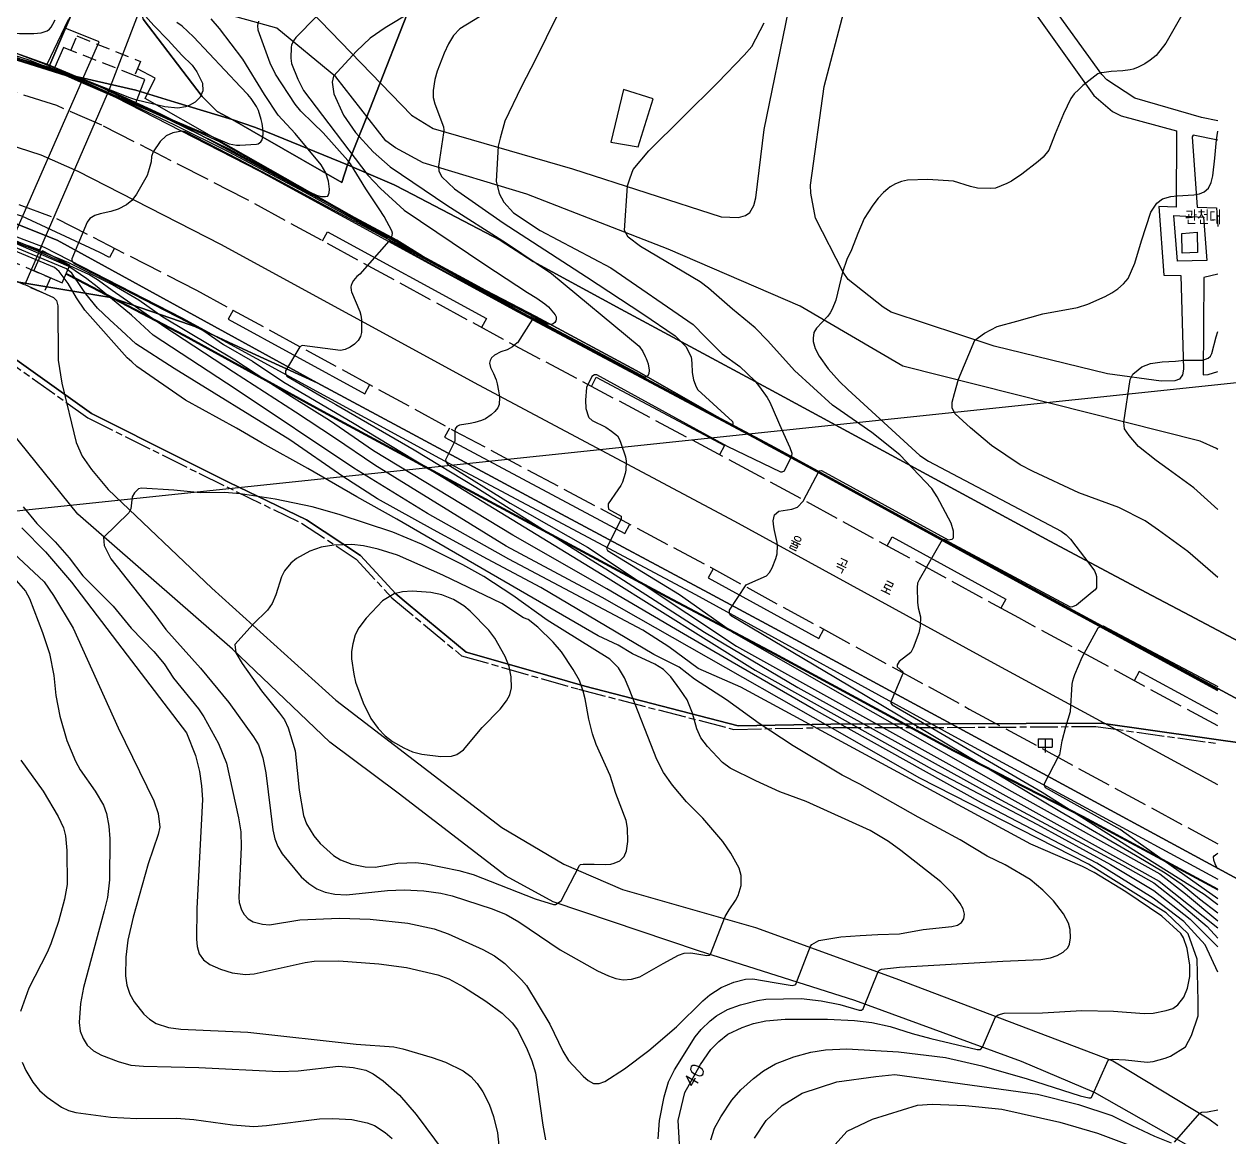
# Model space of a CAD drawing. Header units: feet. Extents: x 197796 to 199821, y 552499 to 555392.
# Drawn here: x 199385.5 to 199559.9, y 552976 to 553137 of the extents above; entities that cross this region are included whole.
import ezdxf
from ezdxf.enums import TextEntityAlignment as Align

# ---------------------------------------------------------------- set-up
doc = ezdxf.new("R2010")
doc.units = ezdxf.units.FT
doc.header["$MEASUREMENT"] = 0
for name, pattern in [('ANYANG2', [6, 5, -1]), ('ANYANG3', [3, 2, -1]), ('JEON', [12, 4, -0.5, 1, -0.5, 4, -0.5, 1, -0.5])]:
    doc.linetypes.add(name, pattern=pattern)
for name, color, linetype in [('AAA004', 7, 'ANYANG3'), ('AAA008', 7, 'CONTINUOUS'), ('AAC001', 7, 'CONTINUOUS'), ('AD002', 7, 'CONTINUOUS'), ('AD0022', 1, 'CONTINUOUS'), ('ADA085', 1, 'CONTINUOUS'), ('AE001', 1, 'ANYANG2'), ('AE110', 7, 'CONTINUOUS'), ('AEC002', 7, 'CONTINUOUS'), ('AZ080', 1, 'CONTINUOUS'), ('AZ0801', 7, 'CONTINUOUS'), ('AZ0803', 7, 'CONTINUOUS'), ('CA0011', 7, 'CONTINUOUS'), ('CAA001', 7, 'CONTINUOUS'), ('CAA002', 30, 'CONTINUOUS'), ('DD001', 3, 'CONTINUOUS'), ('EA0018', 7, 'JEON'), ('wipco_image', 2, 'CONTINUOUS'), ('wipco_지적', 20, 'CONTINUOUS'), ('ZC003', 7, 'CONTINUOUS'), ('ZC005', 7, 'CONTINUOUS')]:
    doc.layers.add(name, color=color, linetype=linetype)
doc.styles.add('NGSW', font='ROMANS.shx', dxfattribs={"bigfont": 'NGSW.shx'})
picture_1 = doc.add_image_def('image1.jpg', size_in_pixel=(8269, 5907))

# ---------------------------------------------------------------- blocks, each defined once
blk = doc.blocks.new('AEC002')
at = {"layer": 'AEC002'}
for points in [[(-1, 2), (1, 2)], [(-1, 2), (-1, 0.8)], [(0, 2), (0, 0)], [(1, 2), (1, 0.8)], [(-1, 0.8), (1, 0.8)]]:
    blk.add_lwpolyline(points, dxfattribs=at)

msp = doc.modelspace()

# ---------------------------------------------------------------- linework, layer by layer
at = {"layer": 'AAA004', "color": 255}
for points in [[(199402.31, 553131.66), (199401.47, 553129.6), (199392.23, 553133.24), (199393.12, 553135.33), (199402.31, 553131.66)], [(199389.27, 553100.32), (199388.29, 553098.1), (199379.26, 553102.04), (199380.22, 553104.24), (199389.27, 553100.32)]]:
    msp.add_lwpolyline(points, dxfattribs=at)
at = {"layer": 'AAA008', "color": 255}
msp.add_lwpolyline([(199476.57, 553126.25), (199472.27, 553127.57), (199470.44, 553119.98), (199474.39, 553119.28), (199476.57, 553126.25)], dxfattribs=at)
at = {"layer": 'AAC001', "color": 255}
for points in [[(199367.14, 553137.32), (199371.62, 553136.31), (199374.31, 553135.65), (199377.51, 553134.79), (199383.02, 553133.32), (199388.82, 553131.26), (199391.88, 553137.71)], [(199558.33, 553040.86), (199531.78, 553055.21), (199494.21, 553075.77), (199457.11, 553095.54), (199413.65, 553120.18), (199402.99, 553126.28), (199404.46, 553129.23), (199401.88, 553130.58)], [(199391.54, 553100.84), (199393.26, 553100.01), (199408.63, 553091.93), (199428.78, 553080.9), (199447.76, 553070.66), (199478.55, 553054.1), (199494.14, 553045.87), (199520.01, 553031.86), (199538.8, 553022.27), (199558.33, 553011.73)]]:
    msp.add_lwpolyline(points, dxfattribs=at)
at = {"layer": 'AD002', "color": 255}
msp.add_lwpolyline([(199558.33, 553026.92), (199525.94, 553044.5), (199488.41, 553065.04), (199451.32, 553084.8), (199413.94, 553105.17), (199393.3, 553115.74), (199387.94, 553118.1), (199381.16, 553120.24), (199370.79, 553123.02), (199362.73, 553124.03), (199356.05, 553124.53), (199350.97, 553124.49), (199336.45, 553123.32), (199282.66, 553116.54)], dxfattribs=at)
at = {"layer": 'AD0022', "color": 255}
for points in [[(199558.33, 553040.57), (199531.68, 553055.04), (199494.11, 553075.6), (199457.01, 553095.36), (199419.55, 553115.78), (199398.77, 553126.42), (199397.52, 553126.96), (199393.75, 553128.59), (199391.55, 553129.54), (199384.52, 553131.76), (199373.1, 553134.82), (199363.92, 553135.97), (199356.45, 553136.53), (199349.95, 553136.48), (199345.37, 553136.74), (199316.54, 553134.48), (199303.55, 553133.21), (199302.41, 553133.68), (199302.31, 553134.43), (199303, 553138.96)], [(199314.7, 553109.49), (199337.99, 553112.43), (199350.63, 553112.49), (199355.65, 553112.53), (199361.54, 553112.09), (199368.48, 553111.22), (199377.8, 553108.72), (199384.02, 553106.4), (199387.98, 553104.93), (199388.37, 553104.78), (199408.33, 553094.56), (199445.63, 553074.24), (199482.71, 553054.48), (199520.2, 553033.96), (199558.33, 553013.27)]]:
    msp.add_lwpolyline(points, dxfattribs=at)
at = {"layer": 'ADA085', "color": 255}
for points in [[(199558.33, 553123.04), (199555.99, 553123.51), (199546.32, 553126.34), (199542.28, 553128.97), (199541.54, 553129.76), (199534.75, 553139.16), (199530.94, 553144.9), (199530.67, 553145.82), (199530.72, 553147.16), (199531.16, 553148.02), (199532.27, 553149.04), (199534.45, 553149.94), (199537.83, 553150.93), (199553.38, 553154.29), (199558.33, 553156.16)], [(199558.33, 553075.47), (199558.16, 553075.61), (199555.77, 553076.68), (199512.71, 553087.55), (199497.86, 553096.23), (199478.74, 553104.47), (199458.29, 553112.44), (199443.26, 553116.98), (199439.25, 553119.14), (199437.83, 553120.16), (199430.63, 553129.43), (199422.06, 553136.48), (199412.87, 553139), (199407.13, 553140.07), (199404.22, 553140.34), (199403.55, 553140.2), (199402.14, 553138.94), (199397.52, 553126.96)], [(199393.75, 553128.59), (199396.33, 553134.47), (199391.4, 553136.47), (199392.46, 553138.88)], [(199426.93, 553138.97), (199441.59, 553123.86), (199444.73, 553121.95), (199464.9, 553116.1), (199486.41, 553109.15), (199488.95, 553109.05), (199489.92, 553109.36), (199490.59, 553109.79), (199491.16, 553110.79), (199491.45, 553111.92), (199492.65, 553121.8), (199496.18, 553138.99)], [(199531.72, 553138.87), (199540.38, 553126.73), (199543.07, 553124.39), (199544.33, 553123.79), (199552.34, 553121.61), (199552.31, 553110.56), (199549.79, 553110.64), (199550.51, 553100.72), (199552.99, 553100.68), (199553.39, 553087.1), (199553.25, 553086.31), (199552.78, 553085.64), (199552.13, 553085.43), (199550.14, 553085.39), (199542.38, 553086.41), (199525.95, 553090.44), (199511.06, 553095.37), (199509.89, 553096.06), (199504.8, 553100.09), (199504.1, 553101.15), (199500.09, 553108.98), (199499.38, 553112.57), (199499.37, 553113.76), (199501.34, 553128.02), (199504.17, 553138.84)], [(199558.33, 553120.23), (199554.77, 553120.97), (199554.62, 553120.74), (199555.34, 553110.55), (199558.16, 553110.45), (199558.33, 553107.77)], [(199387.98, 553104.93), (199385.56, 553099.37), (199389.73, 553097.48), (199390.15, 553097.03), (199390.36, 553096.26), (199390.42, 553088.43), (199390.91, 553085.1), (199393.01, 553076.49), (199393.86, 553074.52), (199395.25, 553072.57), (199397.63, 553069.7), (199412.67, 553055.43), (199430.62, 553039.18), (199454.63, 553020.75), (199463.63, 553015.46), (199472.14, 553011.81), (199491.38, 553006.28), (199511.73, 552998.92), (199543.13, 552986.98), (199557.04, 552978.61), (199558.33, 552977.61)], [(199558.33, 553100.88), (199556.3, 553100.38), (199556.21, 553086.29), (199556.96, 553086.34), (199558.33, 553086.76)], [(199555.86, 552973.7), (199540.48, 552982.39), (199529.9, 552986.88), (199505.78, 552995.74), (199483.12, 553002.91), (199462.09, 553010), (199455.29, 553013.72), (199439.63, 553025.76), (199429.75, 553033.12), (199415.66, 553046.6), (199393.24, 553066.11), (199377.51, 553085.54)]]:
    msp.add_lwpolyline(points, dxfattribs=at)
msp.add_lwpolyline([(199556.26, 553109.11), (199556.77, 553102.83), (199552.52, 553102.76), (199551.96, 553109.35)], close=True, dxfattribs=at)
at = {"layer": 'AE001', "color": 255}
for points in [[(199558.33, 553035.46), (199529.53, 553051.09), (199491.97, 553071.64), (199454.88, 553091.4), (199417.44, 553111.8), (199396.72, 553122.42), (199390.2, 553125.25), (199383.26, 553127.44), (199372.23, 553130.4), (199363.48, 553131.5), (199356.3, 553132.03), (199350.64, 553131.99), (199339.85, 553131.12)], [(199285.82, 553107.31), (199290.32, 553109.94), (199337.22, 553115.86), (199351.3, 553116.99), (199355.8, 553117.03), (199361.98, 553116.56), (199369.35, 553115.64), (199379.06, 553113.04), (199390.14, 553108.93), (199410.44, 553098.54), (199447.76, 553078.2), (199484.85, 553058.44), (199522.35, 553037.91), (199558.33, 553018.39)]]:
    msp.add_lwpolyline(points, dxfattribs=at)
at = {"layer": 'AE110', "color": 255}
msp.add_lwpolyline([(199397.52, 553126.96), (199393.75, 553128.59), (199383.76, 553105.82), (199387.74, 553104.38)], close=True, dxfattribs=at)
at = {"layer": 'AZ080', "color": 255}
msp.add_lwpolyline([(199397.69, 553127.4), (199402.23, 553125.2), (199406.18, 553123.53), (199413.6, 553120.09), (199457.06, 553095.45), (199494.16, 553075.69), (199531.73, 553055.12), (199558.33, 553040.69)], dxfattribs=at)
at = {"layer": 'AZ0801', "color": 255}
for points in [[(199349.43, 553137.74), (199357.86, 553137.7), (199363.42, 553137.58), (199367.14, 553137.32), (199371.62, 553136.31), (199374.31, 553135.61), (199377.51, 553134.79), (199383.02, 553133.32), (199388.82, 553131.26), (199393.54, 553129.29), (199397, 553127.73), (199397.69, 553127.4)], [(199558.33, 553011.84), (199538.85, 553022.36), (199520.06, 553031.95), (199494.19, 553045.96), (199478.6, 553054.19), (199447.81, 553070.75), (199428.83, 553080.99), (199408.68, 553092.02), (199393.31, 553100.1), (199391.58, 553100.93)]]:
    msp.add_lwpolyline(points, dxfattribs=at)
at = {"layer": 'AZ0803', "color": 255}
for points in [[(199398.54, 553104.63), (199397.82, 553103.26), (199396.41, 553104.01), (199385.15, 553109.26), (199379.67, 553110.83), (199380.18, 553112.62)], [(199428.7, 553105.67), (199429.42, 553106.98), (199452.45, 553094.43), (199451.73, 553093.12)], [(199415.75, 553095.64), (199415.04, 553094.32), (199434.81, 553083.55), (199435.53, 553084.87)], [(199467.63, 553084.61), (199468.33, 553085.93), (199486.89, 553076.05), (199486.18, 553074.73)], [(199447.08, 553078.57), (199446.37, 553077.24), (199447.05, 553076.88), (199472.47, 553063.33), (199473.17, 553064.66)], [(199510.46, 553061.52), (199511.18, 553062.84), (199527.64, 553053.83), (199526.92, 553052.51)], [(199485.25, 553058.22), (199484.53, 553056.91), (199500.56, 553048.13), (199501.28, 553049.45)], [(199558.33, 553037.16), (199546.96, 553043.33), (199546.24, 553042.01)]]:
    msp.add_lwpolyline(points, dxfattribs=at)
msp.add_lwpolyline([(199555.34, 553106.92), (199555.4, 553104), (199553.16, 553103.91), (199553.13, 553106.75)], close=True, dxfattribs=at)
at = {"layer": 'CAA001', "color": 255}
for points, elevation in [([(199452.55, 553138.77), (199448.58, 553136.38), (199447.67, 553135.39), (199446.91, 553134.2), (199446.28, 553132.84), (199445.29, 553130.22), (199444.97, 553129.03), (199444.7, 553127.42), (199444.72, 553126.43), (199444.93, 553125.52), (199446.2, 553122.17), (199446.25, 553121.72), (199446.22, 553121.29), (199445.46, 553116.5), (199445.53, 553115.77), (199445.96, 553114.96), (199447.81, 553113.2), (199454.83, 553108.3), (199466.89, 553100.45), (199475.08, 553095.13), (199479.76, 553091.92), (199481.29, 553090.39), (199482.07, 553088.91), (199482.19, 553087.98), (199482.21, 553086.63), (199482.41, 553085.57), (199482.81, 553084.54), (199483.05, 553084.12), (199488.06, 553079.55), (199488.13, 553079.28), (199488.13, 553079.09), (199488.08, 553079.01), (199487.94, 553078.99), (199481.86, 553082.19), (199469.52, 553088.78), (199459.28, 553094.36), (199459.09, 553094.34), (199456.9, 553090.93), (199456.89, 553090.92), (199456.21, 553090.33), (199455.41, 553089.91), (199454.51, 553089.61), (199453.57, 553089.12), (199453.16, 553088.73), (199452.96, 553088.38), (199452.88, 553087.99), (199453.02, 553087.36), (199453.46, 553086.48), (199453.82, 553085.56), (199453.98, 553085), (199454.19, 553083.97), (199454.31, 553083.09), (199454.31, 553082.99), (199454.27, 553081.98), (199454.06, 553081.5), (199453.65, 553080.99), (199453.12, 553080.51), (199452.27, 553079.94), (199451.7, 553079.68), (199450.74, 553079.41), (199450.05, 553079.26), (199448.51, 553079), (199448.13, 553078.79), (199447.91, 553078.48), (199447.86, 553078.11), (199447.84, 553076.68), (199446.51, 553073.97), (199446.57, 553073.61), (199446.81, 553073.29), (199455.87, 553067.73), (199467.05, 553061.36), (199488.62, 553047.02), (199537.21, 553020.04), (199549.87, 553013), (199558.33, 553006.26)], 35), ([(199382.95, 553132.89), (199386.13, 553131.86), (199388.24, 553131.06), (199389.38, 553130.65), (199392.59, 553129.42), (199395.34, 553128.21), (199397.78, 553127.09), (199399.28, 553126.45), (199412.9, 553120.69), (199415.16, 553119.72), (199416.22, 553119.52), (199416.72, 553119.53), (199419.13, 553119.65), (199419.36, 553119.72), (199419.76, 553120.03), (199419.92, 553120.29), (199420.1, 553121.05), (199420.09, 553121.54), (199419.96, 553122.65), (199419.82, 553123.26), (199419.4, 553124.53), (199419.11, 553125.13), (199418.34, 553126.3), (199417.87, 553126.87), (199416.82, 553127.98), (199410, 553135.23), (199408.36, 553136.73), (199407.59, 553137.3)], 40), ([(199480.38, 552974.98), (199480.2, 552978.38), (199481.15, 552982.41), (199483.4, 552986.44), (199484.94, 552988.61), (199486.07, 552989.81), (199487.4, 552990.83), (199489.47, 552991.81), (199491.09, 552992.38), (199492.9, 552992.76), (199495.7, 552993.01), (199501.83, 552993.03), (199505.74, 552992.83), (199508.25, 552992.55), (199510.89, 552991.95), (199514.06, 552990.96), (199516.8, 552990.22), (199523.48, 552988.65), (199523.96, 552988.65), (199524.24, 552988.95), (199526.17, 552993.35), (199526.55, 552993.64), (199527.41, 552993.91), (199532.96, 552993.94), (199538.65, 552994.26), (199543.25, 552994.2), (199547.69, 552993.85), (199549, 552993.89), (199550.86, 552994.26), (199551.81, 552994.58), (199552.56, 552995.08), (199553.41, 552996.19), (199553.93, 552997.52), (199554.28, 552999.18), (199554.29, 553000.82), (199553.91, 553003.26), (199553.37, 553004.82), (199552.97, 553005.44), (199550.22, 553007.93), (199545.02, 553011.47), (199540.45, 553014.27), (199538.76, 553015.14), (199531.27, 553018.37), (199489.26, 553041.07), (199483.07, 553043.77), (199478.85, 553046.9), (199475.08, 553049.32), (199455.68, 553059.6), (199443.87, 553066.21), (199433.21, 553072.77), (199416.17, 553084.18), (199404.15, 553092.03), (199401.01, 553094.93), (199396.04, 553099.04), (199394.56, 553100.2), (199391.94, 553101.95), (199382.5, 553106.06)], 40), ([(199558.33, 553066.79), (199554.89, 553069.95), (199551.16, 553072.63), (199549.4, 553073.9), (199546.86, 553075.9), (199545.52, 553077.5), (199544.85, 553078.47), (199544.73, 553079.44), (199545.63, 553085.59), (199546.02, 553086.37), (199546.8, 553087.01), (199547.33, 553087.42), (199548.6, 553087.92), (199550.3, 553088.15), (199552.2, 553088.28), (199553.47, 553088.42), (199556.15, 553088.42), (199556.93, 553088.69), (199557.27, 553089.01), (199557.46, 553089.38), (199558.11, 553091.8), (199558.33, 553092.55)], 30), ([(199378.73, 553065.31), (199388.38, 553056.31), (199389.72, 553054.37), (199392.55, 553049.64), (199399.11, 553035.19), (199404.25, 553024.64), (199404.88, 553022.78), (199405.1, 553020.82), (199404.88, 553019.73), (199403.43, 553015.52), (199401.27, 553007.78), (199400.5, 553004.45), (199400.22, 553002.01), (199400.13, 552999.31), (199400.33, 552997.93), (199400.79, 552996.65), (199401.42, 552995.54), (199402.8, 552993.74), (199403.61, 552993.02), (199404.6, 552992.42), (199406.38, 552991.83), (199408.14, 552991.6), (199417.87, 552991.14), (199433.54, 552989.39), (199439.02, 552989.02), (199440.31, 552988.74), (199444.58, 552987.49), (199446.47, 552986.79), (199449.06, 552985.55), (199450.17, 552984.73), (199451.09, 552983.73), (199451.9, 552982.52), (199452.82, 552980.71), (199453.43, 552978.95), (199454.01, 552976.56), (199454.36, 552973.34)], 40), ([(199558.33, 553014.78), (199558.27, 553014.9), (199557.97, 553015.5), (199557.77, 553016.06), (199557.73, 553016.51), (199557.81, 553016.68), (199558.21, 553016.97), (199558.33, 553017.04)], 30)]:
    msp.add_lwpolyline(points, dxfattribs=dict(at, elevation=elevation))
at = {"layer": 'CAA001', "color": 255, "elevation": 45}
msp.add_lwpolyline([(199437.37, 553053.57), (199436.65, 553052.81), (199434.99, 553051.06), (199433.96, 553049.68), (199433.43, 553048.64), (199433.05, 553047.35), (199432.88, 553046.24), (199432.89, 553045.18), (199433.2, 553042.97), (199433.48, 553041.78), (199434.58, 553038.82), (199435.68, 553036.52), (199436.72, 553035.09), (199437.74, 553034.04), (199438.82, 553033.21), (199440.45, 553032.29), (199441.73, 553031.72), (199443.06, 553031.38), (199445.83, 553031.02), (199447.38, 553031.09), (199448.12, 553031.33), (199449.11, 553032), (199451.78, 553035.23), (199454.43, 553037.91), (199455.32, 553039.09), (199455.79, 553039.97), (199456.03, 553040.96), (199456.01, 553042.58), (199455.7, 553044.08), (199455.14, 553045.53), (199453.63, 553048.17), (199452.76, 553049.32), (199450.06, 553052.06), (199449.14, 553052.86), (199447.66, 553053.78), (199445.98, 553054.46), (199444.35, 553054.79), (199441.68, 553054.98), (199440.26, 553054.86), (199439.04, 553054.57)], close=True, dxfattribs=at)
at = {"layer": 'CAA002', "color": 255}
for points, elevation in [([(199467.1, 553147.38), (199459.59, 553132), (199457.47, 553127.9), (199455.11, 553123.01), (199454.39, 553120.55), (199454.12, 553119.37), (199453.84, 553114.3), (199454.29, 553112.53), (199454.92, 553111.26), (199456.36, 553109.73), (199460.22, 553107.16), (199470.46, 553101.77), (199482.35, 553093.56), (199484.12, 553091.81), (199486.56, 553089.34), (199489.13, 553087.47), (199491.28, 553085.42), (199491.97, 553084.55), (199493.09, 553083.01), (199493.46, 553082.31), (199495.22, 553078.32), (199496.36, 553075.79), (199496.64, 553074.93), (199496.59, 553074.49), (199495.55, 553072.35), (199495.22, 553072.19), (199495.06, 553072.21), (199487.31, 553075.91), (199468.4, 553086.28), (199468.08, 553086.28), (199467.71, 553086.03), (199466.89, 553084.44), (199466.79, 553082.64), (199466.84, 553081.39), (199467.22, 553080.19), (199467.25, 553080.09), (199467.72, 553079.7), (199469.71, 553078.69), (199470.52, 553078.14), (199471.38, 553077.45), (199471.71, 553076.91), (199471.91, 553076.39), (199472.14, 553075.69), (199472.33, 553075.14), (199472.55, 553074.4), (199472.66, 553073.8), (199472.63, 553072.49), (199472.53, 553072.02), (199472.13, 553070.75), (199471.9, 553070.29), (199471.43, 553069.64), (199470.07, 553067.61), (199470.07, 553067.27), (199470.12, 553066.83), (199471.92, 553065.81), (199471.92, 553065.42), (199469.83, 553061.15), (199469.97, 553060.85), (199480.36, 553054.48), (199488.25, 553048.95), (199528.51, 553025.99), (199549.96, 553014.04), (199553.66, 553011.16), (199558.33, 553007.28)], 34), ([(199402.6, 553138.7), (199404.23, 553136.86), (199406.35, 553134.71), (199408.3, 553132.56), (199409.79, 553131.11), (199410.49, 553130.13), (199411.3, 553128.49), (199411.36, 553127.41), (199410.97, 553126.46), (199410.26, 553125.75), (199409.35, 553125.27), (199408.85, 553125.08), (199407.73, 553124.89), (199405.86, 553125.09), (199401.79, 553126.04), (199400.8, 553126.39), (199389.74, 553130.79), (199383.05, 553133.27), (199373.41, 553135.65), (199367.29, 553136.77), (199361.01, 553137.2)], 41), ([(199374.31, 553137.17), (199381.78, 553135.9), (199384.82, 553135.68), (199386.86, 553135.68), (199387.95, 553135.77), (199388.39, 553135.91), (199388.79, 553136.1), (199389.13, 553136.31), (199389.38, 553136.61), (199389.63, 553137.02), (199389.95, 553137.67)], 42), ([(199381.79, 553133.1), (199387.86, 553131), (199388.49, 553130.88), (199393.5, 553128.92), (199397.29, 553127.27), (199400.65, 553125.76), (199403.52, 553124.56), (199406.62, 553123.14), (199415.21, 553118.93), (199424.16, 553114.01), (199427.8, 553112.3), (199428.48, 553112.09), (199429.13, 553112.09), (199429.46, 553112.17), (199429.65, 553112.65), (199429.68, 553113.17), (199429.53, 553114.32), (199429.16, 553115.54), (199428.48, 553116.68), (199424.7, 553121.21), (199422.26, 553123.86), (199420.28, 553126.87), (199417.15, 553131.98), (199413.75, 553136.41), (199412.55, 553137.79)], 38), ([(199382.22, 553132.59), (199387.41, 553131.04), (199391.64, 553129.6), (199397.7, 553127.02), (199407.16, 553122.54), (199415, 553118.63), (199426.01, 553112.76), (199437.92, 553106.22), (199438.35, 553106.11), (199438.65, 553106.28), (199438.79, 553106.44), (199438.82, 553106.79), (199438.71, 553107.14), (199437.61, 553109.22), (199436.89, 553110.31), (199434.98, 553113.21), (199432.75, 553116.81), (199432.35, 553117.31), (199428.79, 553121.32), (199427.34, 553122.71), (199425.55, 553124.46), (199424.73, 553125.48), (199421.86, 553129.79), (199421.1, 553131.39), (199419.37, 553136.17), (199419.32, 553136.85), (199419.45, 553137.48)], 38), ([(199427.81, 553138.17), (199424.84, 553135.13), (199424.5, 553134.62), (199424.19, 553134.01), (199424.12, 553133.71), (199424.1, 553132.11), (199424.19, 553131.37), (199425.11, 553129.08), (199425.62, 553128), (199425.94, 553127.45), (199435.27, 553115.2), (199437.06, 553113.24), (199440.5, 553110.14), (199452.21, 553102.27), (199458.36, 553098.22), (199459.74, 553097.4), (199460.9, 553096.55), (199461.39, 553096.14), (199462.39, 553094.98), (199462.5, 553094.7), (199462.5, 553094.33), (199462.46, 553094.11), (199462.32, 553093.85), (199462.11, 553093.67), (199461.79, 553093.58), (199461.6, 553093.56), (199461.28, 553093.6), (199449.99, 553099.54), (199440.94, 553104.41), (199429.85, 553110.35), (199422.39, 553114.35), (199416.49, 553117.52), (199408.78, 553121.48), (199408.3, 553121.55), (199407.02, 553121.32), (199406.05, 553120.89), (199405.16, 553120.08), (199404.17, 553118.55), (199403.94, 553117.87), (199403.85, 553117.13), (199403.6, 553116.12), (199403.27, 553115.16), (199402.31, 553113.47), (199401.72, 553112.42), (199401.05, 553111.5), (199400.31, 553110.88), (199399.07, 553110.25), (199398.03, 553109.95), (199396.48, 553109.61), (199395.71, 553109.36), (199394.97, 553108.9), (199394.6, 553108.4), (199392.38, 553103.07), (199392.38, 553102.8), (199392.5, 553102.57), (199392.74, 553102.39), (199404.32, 553096.4), (199410.86, 553093.02), (199411.5, 553092.65), (199414.36, 553090.7), (199418.53, 553088.26), (199423.07, 553085.24), (199433.03, 553079.37), (199447.47, 553070.66), (199470.03, 553056.85), (199491.33, 553043.54), (199516.97, 553029.19), (199532.21, 553021.18), (199542.79, 553015.42), (199549.08, 553011.66), (199554.36, 553007.49), (199558.22, 553003.66), (199558.33, 553003.48)], 37), ([(199441.52, 553138.76), (199437.75, 553136.53), (199435.59, 553135.01), (199433.61, 553133.15), (199430.26, 553129.51), (199430.08, 553128.66), (199430.31, 553126.95), (199431.71, 553123.85), (199433.48, 553121.35), (199436.03, 553118.58), (199438.46, 553116.39), (199446.7, 553110.85), (199455.33, 553105.32), (199461.84, 553100.94), (199474.55, 553090.43), (199475.07, 553089.68), (199475.42, 553088.94), (199475.55, 553088.63), (199475.85, 553087.86), (199475.98, 553086.98), (199475.92, 553086.45), (199475.73, 553086.08), (199475.52, 553085.97), (199475.33, 553085.97), (199470.2, 553088.68), (199459.73, 553094.23), (199456.58, 553095.71), (199443.53, 553102.79), (199438.44, 553105.62), (199438.29, 553105.62), (199434.11, 553100.86), (199433.67, 553100.53), (199433.16, 553099.96), (199432.96, 553099.58), (199432.82, 553099.21), (199432.78, 553099.03), (199432.81, 553098.5), (199432.86, 553098.28), (199434.09, 553095.47), (199434.24, 553094.94), (199434.34, 553094.26), (199434.32, 553092.39), (199434.17, 553091.82), (199433.84, 553091.25), (199433.31, 553090.71), (199432.67, 553090.27), (199431.98, 553089.93), (199431.29, 553089.8), (199425.74, 553090.51), (199425.41, 553090.33), (199423.33, 553086.86), (199423.33, 553086.53), (199423.51, 553086.09), (199429.07, 553082.88), (199430.6, 553081.97), (199441.94, 553075.41), (199450.87, 553070.04), (199467.58, 553059.53), (199469.7, 553058.19), (199483.99, 553049.06), (199497.52, 553041.04), (199526.93, 553024.79), (199544.56, 553015.31), (199549.1, 553012.74), (199552.49, 553010.06), (199556.82, 553006.43), (199558.33, 553004.77)], 36), ([(199553.31, 553138.67), (199550.82, 553134.31), (199549.42, 553132.51), (199548.53, 553131.82), (199547.77, 553131.29), (199546.72, 553130.75), (199546.09, 553130.53), (199545.65, 553130.43), (199544.6, 553130.29), (199542.88, 553130.19), (199541.86, 553130.06), (199541.33, 553129.99), (199540.95, 553129.84), (199538.79, 553128.16), (199538.23, 553127.59), (199537.56, 553126.94), (199537.07, 553126.29), (199536, 553124.06), (199534.8, 553121.18), (199533.85, 553118.82), (199533.03, 553117.78), (199532.33, 553117.15), (199529.97, 553115.31), (199528.47, 553114.31), (199527.8, 553113.96), (199526.14, 553113.32), (199525.37, 553113.25), (199523.54, 553113.32), (199522.53, 553113.56), (199520.08, 553114.3), (199516.37, 553114.55), (199513.42, 553114.46), (199512.53, 553114.25), (199511.67, 553113.93), (199510.89, 553113.48), (199510.55, 553113.22), (199509.95, 553112.69), (199509.16, 553111.87), (199508.39, 553110.86), (199507.14, 553108.9), (199506.2, 553106.72), (199505.3, 553104.38), (199504.63, 553102.96), (199503.99, 553101.15), (199503, 553097.09), (199502.5, 553095.78), (199502.2, 553095.24), (199501.87, 553094.78), (199500.2, 553093.03), (199499.86, 553092.39), (199499.73, 553091.58), (199499.75, 553091.12), (199500.02, 553090.11), (199500.59, 553088.99), (199501.9, 553087.15), (199503.53, 553085.31), (199504.76, 553084.18), (199515.19, 553074.63), (199516.42, 553073.81), (199535.65, 553063.65), (199536.38, 553063.13), (199536.99, 553062.52), (199537.77, 553061.48), (199539.66, 553059.04), (199540.46, 553057.9), (199540.69, 553057.45), (199540.79, 553057.08), (199540.79, 553055.76), (199540.76, 553055.48), (199540.56, 553055.16), (199540.15, 553054.83), (199537.86, 553052.97), (199537.32, 553052.7), (199537.01, 553052.67), (199518.79, 553062.42), (199518.56, 553062.42), (199518.41, 553062.38), (199515.09, 553056.59), (199514.86, 553056.11), (199514.81, 553055.5), (199514.86, 553053.36), (199514.96, 553052.57), (199515.28, 553051.25), (199515.26, 553049.93), (199515.03, 553048.95), (199514.24, 553046.76), (199513.9, 553046.12), (199512.21, 553044.8), (199511.89, 553044.32), (199511.89, 553044), (199512.74, 553043.3), (199512.74, 553043.08), (199511, 553038.95), (199511, 553038.74), (199511.16, 553038.53), (199532.89, 553025.9), (199549.23, 553015.62), (199556.37, 553011.1), (199558.33, 553009.63)], 32), ([(199558.33, 553008.38), (199555.67, 553010.4), (199553.16, 553012.48), (199550.7, 553014.15), (199546.43, 553016.73), (199535.45, 553023.06), (199502.96, 553042.45), (199487.75, 553051.47), (199487.61, 553051.76), (199487.61, 553052.2), (199490.04, 553055.9), (199490.57, 553056.14), (199493, 553057.19), (199493.44, 553057.69), (199493.79, 553058.33), (199494.34, 553059.72), (199494.51, 553060.36), (199494.56, 553061.57), (199494.54, 553062.02), (199494.15, 553063.74), (199494.02, 553064.29), (199493.94, 553065.16), (199494.15, 553066.02), (199494.75, 553066.57), (199496.64, 553066.82), (199497.47, 553067.13), (199498.31, 553068.02), (199500.61, 553072.37), (199500.96, 553072.45), (199519.29, 553062.42), (199519.87, 553062.5), (199520.06, 553062.69), (199520.06, 553063.04), (199520.06, 553063.65), (199519.71, 553064.81), (199517.69, 553068.62), (199516.93, 553069.83), (199512.27, 553074.69), (199508.23, 553077.96), (199502.56, 553081.89), (199497.05, 553086.89), (199493.19, 553091.23), (199491.35, 553093.11), (199488.08, 553095.79), (199485.75, 553097.81), (199484.59, 553098.83), (199483.38, 553099.77), (199474.73, 553104.84), (199472.93, 553106.19), (199472.4, 553107.2), (199472.85, 553113.63), (199473.22, 553114.81), (199473.67, 553115.99), (199475.92, 553118.69), (199480.88, 553123.6), (199485.94, 553128.58), (199489.77, 553132.56), (199490.84, 553133.81), (199492.62, 553137.24)], 33), ([(199558.33, 553056.95), (199553.99, 553060.73), (199549.73, 553063.82), (199547.8, 553065.13), (199544, 553067.07), (199538.21, 553069.2), (199531.59, 553072.28), (199529.72, 553073.25), (199525.57, 553076.05), (199522.51, 553078.62), (199520.29, 553080.62), (199519.88, 553081.48), (199519.88, 553082.34), (199520.19, 553083.58), (199520.8, 553085.68), (199523.14, 553091.29), (199524.57, 553092.34), (199526.4, 553093.29), (199529.25, 553094.05), (199533.01, 553095.1), (199538.01, 553096.04), (199539.5, 553096.52), (199542.04, 553097.64), (199542.99, 553098.15), (199543.88, 553098.75), (199544.7, 553099.45), (199545.37, 553100.25), (199546.33, 553102.44), (199547.3, 553105.67), (199548.62, 553109.82), (199549.49, 553111.15), (199550.32, 553111.74), (199551.54, 553112.11), (199552.47, 553112.2), (199554.85, 553112.33), (199555.68, 553112.47), (199556.36, 553112.75), (199557, 553113.29), (199557.4, 553114.12), (199557.64, 553115.07), (199557.93, 553117.63), (199558.17, 553120.28), (199558.33, 553121.57)], 31), ([(199558.33, 552999.85), (199556.51, 553003.78), (199553.42, 553007.17), (199548.99, 553010.56), (199540.84, 553015.61), (199524.11, 553024.34), (199499.78, 553037.89), (199488.03, 553044.69), (199479.78, 553049.46), (199469.84, 553055.32), (199456.25, 553063.1), (199436.07, 553075.3), (199429.69, 553079.66), (199424.21, 553083.08), (199420.6, 553085.37), (199415.99, 553088.39), (199405.55, 553094.65), (199402.07, 553097.09), (199398.26, 553099.31), (199391.95, 553102.48), (199383.3, 553106.07), (199375.34, 553108.95)], 38), ([(199484.93, 552975.57), (199485.47, 552977.23), (199486.37, 552978.9), (199487.97, 552981.31), (199489.28, 552982.82), (199491.08, 552984.43), (199492.57, 552985.54), (199494.28, 552986.58), (199496.94, 552987.58), (199499.42, 552988.27), (199501.54, 552988.58), (199504.6, 552988.72), (199512.12, 552988.3), (199518.92, 552987.46), (199524.16, 552986.26), (199530.71, 552984.39), (199538.41, 552981.95), (199539.67, 552981.62), (199539.96, 552981.62), (199540.07, 552981.7), (199542.48, 552987.09), (199542.61, 552987.19), (199543.1, 552987.23), (199544.96, 552987.15), (199548.09, 552986.82), (199549, 552986.9), (199550.72, 552987.4), (199551.47, 552987.67), (199553.67, 552989.03), (199554.54, 552990.65), (199555.5, 552993.53), (199555.5, 552995.61), (199555.34, 553001.69), (199554.05, 553005.36), (199550.84, 553008.4), (199539.63, 553015.45), (199515.21, 553027.91), (199469.16, 553054.08), (199455.28, 553061.51), (199436.24, 553073.2), (199430.42, 553077.17), (199424.79, 553080.9), (199415.78, 553086.69), (199405.87, 553093.2), (199398.24, 553098.49), (199396.26, 553099.93), (199394.82, 553100.8), (199387.21, 553104.29), (199379.04, 553107.45)], 39), ([(199385.34, 553067.2), (199387.33, 553064.77), (199389.97, 553062.1), (199392.01, 553059.8), (199393.97, 553057.18), (199398.35, 553052.82), (199400.97, 553049.61), (199404.27, 553046.26), (199405.76, 553044.46), (199407.12, 553042.37), (199410.73, 553037.96), (199411.5, 553036.79), (199413.61, 553032.94), (199414.76, 553030.07), (199416.53, 553022.17), (199416.83, 553020.14), (199416.92, 553017.9), (199416.55, 553010.7), (199416.6, 553009.93), (199416.94, 553008.84), (199417.32, 553008.15), (199417.91, 553007.56), (199418.65, 553007.12), (199419.98, 553006.76), (199421.02, 553006.7), (199425.42, 553007.42), (199431.15, 553007.64), (199435.6, 553007.5), (199441.06, 553006.94), (199444.83, 553006.1), (199446.89, 553005.38), (199451.91, 553003.11), (199453.61, 553002.19), (199455.09, 553001.09), (199457.49, 552998.7), (199458.22, 552997.89), (199461.61, 552992.31), (199463.48, 552988.39), (199464.33, 552987.04), (199466.45, 552984.78), (199467.17, 552984.14), (199467.92, 552983.72), (199468.73, 552983.71), (199469.59, 552984.02), (199472.41, 552985.83), (199475.92, 552988.47), (199479.93, 552991.93), (199483.74, 552995.7), (199484.77, 552996.55), (199486.44, 552997.6), (199488.27, 552998.39), (199489.93, 552998.82), (199490.98, 552998.88), (199494.08, 552998.33), (199496.72, 552997.89), (199497.07, 552997.98), (199497.25, 552998.11), (199499.35, 553003.57), (199499.57, 553003.83), (199500.58, 553004.42), (199503.75, 553004.94), (199506.57, 553005.15), (199509.12, 553005.29), (199512.22, 553005.37), (199515.66, 553005.99), (199519.83, 553006.43), (199520.64, 553006.64), (199521.21, 553007.02), (199521.57, 553007.55), (199521.64, 553008.21), (199521.46, 553008.98), (199521.05, 553009.77), (199520.05, 553011.06), (199518.24, 553012.91), (199512.46, 553017.46), (199510.63, 553018.72), (199508, 553020.34), (199498.73, 553024.52), (199494.91, 553025.92), (199491.43, 553027.5), (199487.71, 553029.37), (199486.62, 553030.18), (199484.45, 553032.47), (199483.48, 553033.76), (199482.89, 553035.04), (199482.26, 553037.31), (199481.47, 553039.24), (199480.44, 553040.81), (199479.12, 553042.58), (199478.07, 553043.65), (199476.81, 553044.41), (199473.58, 553045.91), (199471.5, 553047.14), (199468.62, 553048.49), (199439.45, 553065.4), (199433.67, 553068.64), (199426.58, 553072.75), (199419.94, 553076.41), (199416.23, 553078.55), (199408.84, 553082.63), (199401.77, 553087.5), (199401.06, 553088.18), (199400.38, 553088.77), (199394.27, 553095.64), (199393.06, 553097.42), (199391.85, 553099.49), (199390.54, 553101.26), (199389.85, 553101.8), (199379.77, 553106)], 42), ([(199477.27, 552975.72), (199477.51, 552978.37), (199478.15, 552981.77), (199478.8, 552983.95), (199479.66, 552985.69), (199482.66, 552990.48), (199483.51, 552991.51), (199484.82, 552992.8), (199485.74, 552993.53), (199487.34, 552994.43), (199489.23, 552995.08), (199491.69, 552995.72), (199492.9, 552995.93), (199498, 552996), (199500.9, 552995.69), (199503.59, 552995.17), (199506.4, 552994.33), (199506.76, 552994.33), (199506.98, 552994.51), (199509.18, 553000.01), (199509.35, 553000.14), (199509.62, 553000.27), (199512.26, 553000.53), (199527.22, 553001.41), (199532.7, 553001.67), (199534.12, 553001.9), (199535.1, 553002.23), (199535.94, 553002.72), (199536.6, 553003.35), (199536.86, 553003.88), (199537.02, 553004.78), (199536.98, 553006), (199536.72, 553006.93), (199536, 553008.28), (199534.57, 553010.13), (199533, 553011.7), (199531.15, 553013.23), (199527.56, 553015.34), (199524.92, 553016.64), (199521.05, 553018.97), (199514.93, 553022.26), (199506.52, 553027.04), (199503.92, 553028.34), (199496.82, 553032.57), (199491.92, 553035.82), (199487.17, 553039.23), (199482.54, 553042.24), (199480.32, 553043.97), (199476.65, 553045.82), (199460.28, 553055.5), (199452.56, 553059.59), (199444.74, 553063.83), (199436.64, 553068.33), (199431.61, 553071.56), (199423.94, 553076.87), (199407.18, 553087.18), (199401.67, 553090.76), (199399.56, 553092.72), (199397.88, 553094.25), (199396.09, 553095.94), (199394.39, 553098), (199393.86, 553098.79), (199392.39, 553101.02), (199391.61, 553101.62), (199380.1, 553106.39)], 41), ([(199397.06, 553061.59), (199398.02, 553059.67), (199404.38, 553051.58), (199405.99, 553049.41), (199411.03, 553043.82), (199415.12, 553038.88), (199418.69, 553033.88), (199419.39, 553032.73), (199420.03, 553030.83), (199420.48, 553028.66), (199421.48, 553020.42), (199421.76, 553019.14), (199422.22, 553018.02), (199422.86, 553016.94), (199425.59, 553013.62), (199426.69, 553012.64), (199427.88, 553011.9), (199429.07, 553011.41), (199430.48, 553011.11), (199432.14, 553011.04), (199438.08, 553011.66), (199440.5, 553011.76), (199443.38, 553011.6), (199445.81, 553011.28), (199447.44, 553010.89), (199453.23, 553009.01), (199455.3, 553008.15), (199457.13, 553007.12), (199463.12, 553003.06), (199468.52, 553000.04), (199470.1, 552999.28), (199471.14, 552998.89), (199472.24, 552998.73), (199473.43, 552998.82), (199474.62, 552999.15), (199478.04, 553001.09), (199480.24, 553002.31), (199481.05, 553002.56), (199482.04, 553002.61), (199484.35, 553002.23), (199484.69, 553002.3), (199484.85, 553002.43), (199486.98, 553007.88), (199487.59, 553008.84), (199488.49, 553010.18), (199488.87, 553010.94), (199489.29, 553012.36), (199489.32, 553013.83), (199489.04, 553014.89), (199487.84, 553017.03), (199486.64, 553018.73), (199483.74, 553022.12), (199481.38, 553024.49), (199479.35, 553026.91), (199478.06, 553028.74), (199477.08, 553030.61), (199473.1, 553040.84), (199472.41, 553042.45), (199471.53, 553043.9), (199470.3, 553045.13), (199461.23, 553050.8), (199456.24, 553054.34), (199452.05, 553057.1), (199449.01, 553058.8), (199443, 553061.76), (199438.86, 553063.53), (199431.11, 553066.08), (199427.18, 553067.19), (199421.81, 553068.27), (199416.8, 553069.07), (199414.47, 553069.24), (199411.03, 553069.21), (199407.14, 553069.61), (199402.46, 553069.86), (199402.02, 553069.77), (199401.46, 553069.23), (199401.14, 553068.63), (199400.93, 553066.89), (199400.63, 553066.32), (199396.98, 553062.72), (199397.06, 553061.59)], 43), ([(199385.14, 553064.13), (199388.57, 553060.67), (199392.32, 553056.26), (199400.39, 553045.71), (199409, 553034.46), (199410.27, 553031.18), (199410.88, 553028.89), (199411.18, 553026.81), (199411.29, 553024.82), (199410.5, 553009.02), (199410.41, 553004.59), (199410.52, 553003.52), (199410.83, 553002.5), (199411.46, 553001.62), (199412.35, 553000.95), (199413.91, 553000.26), (199415.6, 552999.73), (199417.51, 552999.51), (199418.8, 552999.57), (199426.18, 553001.24), (199427.49, 553001.41), (199431.07, 553001.49), (199436.85, 553001.01), (199440.86, 553000.51), (199445.38, 552999.42), (199446.98, 552998.85), (199449.09, 552997.69), (199452.33, 552995.65), (199454.68, 552993.89), (199456.14, 552992.49), (199456.9, 552991.48), (199458.34, 552988.64), (199459.01, 552986.98), (199459.52, 552985.24), (199460.61, 552977.66), (199461, 552975.55)], 41), ([(199418.66, 553050.18), (199416, 553047.25), (199416.14, 553046.05), (199417.07, 553044.52), (199419.85, 553040.55), (199422.47, 553037.33), (199423.16, 553036.33), (199423.7, 553035.21), (199424.7, 553031.84), (199425.32, 553026.17), (199425.94, 553022.48), (199426.36, 553021.32), (199427.43, 553019.55), (199428.34, 553018.44), (199430.25, 553016.71), (199431.29, 553016.09), (199432.91, 553015.48), (199434.84, 553015.06), (199436.32, 553015.01), (199439.57, 553015.59), (199442.2, 553015.68), (199443.71, 553015.53), (199448.41, 553014.52), (199450.51, 553013.97), (199459.47, 553010.44), (199462.15, 553009.63), (199462.43, 553009.61), (199463.24, 553010.14), (199465.89, 553015.29), (199466.04, 553015.39), (199466.44, 553015.48), (199468.01, 553015.46), (199469.67, 553015.42), (199470.46, 553015.46), (199470.93, 553015.6), (199471.76, 553015.96), (199472.38, 553016.56), (199472.72, 553017.38), (199472.88, 553018.76), (199472.84, 553020.66), (199472.67, 553021.76), (199471.16, 553025.69), (199470.35, 553028.27), (199468.33, 553032.78), (199467.76, 553034.32), (199467.23, 553036.45), (199466.7, 553039.4), (199466.44, 553040.51), (199465.89, 553042.02), (199464.99, 553043.63), (199463.28, 553046.17), (199462.09, 553047.59), (199459.86, 553049.75), (199458.49, 553050.89), (199457.78, 553051.11), (199454.63, 553053.18), (199446.12, 553057.3), (199439.52, 553060.18), (199436.72, 553061.07), (199434.64, 553061.55), (199432.94, 553061.74), (199430.32, 553061.63), (199428.5, 553061.33), (199426.87, 553060.76), (199424.92, 553059.68), (199424.11, 553059.04), (199423.18, 553057.9), (199422.74, 553057.03), (199421.94, 553054.45), (199421.38, 553053.19), (199420.73, 553052.23), (199418.66, 553050.18)], 44), ([(199383.97, 553056.91), (199385.65, 553054.95), (199386.27, 553053.93), (199388.15, 553049), (199389.13, 553045.97), (199389.76, 553042.75), (199390.07, 553039.85), (199390.63, 553036.86), (199391.64, 553033.37), (199392.91, 553030.38), (199393.58, 553029.13), (199395.78, 553026.01), (199396.96, 553024), (199397.4, 553022.81), (199397.75, 553020.95), (199397.87, 553019.14), (199397.85, 553013.17), (199397.53, 553010.64), (199397.08, 553008.7), (199394.06, 552997.63), (199393.62, 552995.27), (199393.43, 552992.53), (199393.6, 552991.3), (199394.01, 552990.21), (199394.61, 552989.27), (199395.52, 552988.42), (199396.69, 552987.79), (199399.07, 552986.9), (199400.9, 552986.37), (199402.78, 552986.2), (199410.78, 552986.05), (199422.4, 552985.43), (199425.18, 552985.56), (199431.02, 552986.2), (199433.14, 552986.02), (199434.98, 552985.63), (199436, 552985.13), (199437.46, 552984.11), (199439.81, 552982.04), (199442.25, 552979.22), (199446.31, 552973.76)], 39), ([(199558.33, 553010.45), (199546.8, 553018.6), (199544.22, 553020.46), (199533.41, 553026.52), (199533.25, 553026.84), (199533.25, 553027.15), (199535.29, 553031.04), (199535.48, 553031.29), (199535.79, 553033.32), (199536.33, 553035.36), (199537.01, 553037.56), (199537.23, 553041.51), (199537.34, 553042.01), (199537.49, 553042.49), (199537.65, 553042.9), (199538.7, 553045.4), (199541.03, 553049.68), (199541.47, 553049.93), (199541.75, 553049.96), (199558.33, 553041.19)], 31), ([(199384.99, 553030.49), (199388.22, 553026.03), (199390.42, 553022.37), (199391.15, 553020.73), (199391.48, 553019.55), (199391.67, 553017.45), (199391.69, 553012.54), (199391.32, 553010.38), (199390.43, 553007.15), (199389.35, 553003.95), (199388.8, 553002.67), (199386.14, 552997.52), (199384.96, 552994.15)], 38), ([(199385.18, 552986.78), (199385.71, 552985.61), (199386.75, 552983.91), (199387.7, 552982.72), (199388.8, 552981.72), (199390.9, 552980.29), (199391.91, 552979.79), (199392.94, 552979.5), (199398.02, 552978.82), (199401.8, 552978.65), (199407.52, 552978.68), (199410.06, 552978.5), (199415.64, 552977.71), (199418.72, 552977.51), (199420.57, 552977.61), (199428.24, 552978.59), (199430.16, 552978.65), (199432.91, 552978.51), (199435.16, 552978.03), (199436.21, 552977.61), (199437.78, 552976.6), (199438.78, 552975.76)], 38), ([(199491.25, 552975.78), (199492.92, 552978.37), (199495.24, 552980.55), (199498.17, 552982.33), (199503.17, 552983.97), (199508.84, 552984.72), (199511.58, 552985), (199532.23, 552982.15), (199538.17, 552980.66), (199543.01, 552979.06), (199545.9, 552977.63), (199549.18, 552976.11), (199551.58, 552975.13)], 38), ([(199502.43, 552974.33), (199504.68, 552976.79), (199508.31, 552978.57), (199514.87, 552980.59), (199516.96, 552980.74), (199521.78, 552980.55), (199527.06, 552979.98), (199535.44, 552978.12), (199540.93, 552976.53), (199553.04, 552971.97)], 37), ([(199552.08, 552975.23), (199555.74, 552979.43), (199556.01, 552979.56), (199556.85, 552979.63), (199558.33, 552979.88)], 38)]:
    msp.add_lwpolyline(points, dxfattribs=dict(at, elevation=elevation))
at = {"layer": 'DD001', "color": 255}
for points in [[(199392.23, 553133.24), (199391.18, 553133.65), (199389.92, 553130.8)], [(199401.59, 553125.51), (199402.96, 553129.02), (199401.47, 553129.6)]]:
    msp.add_lwpolyline(points, dxfattribs=at)
msp.add_lwpolyline([(199388.12, 553104.21), (199386.87, 553101.39), (199391, 553099.58), (199392.11, 553102.16)], close=True, dxfattribs=at)
at = {"layer": 'EA0018', "color": 255}
msp.add_lwpolyline([(199366.65, 553108.3), (199371.69, 553099.36), (199381.76, 553089.3), (199394.71, 553080.06), (199410.78, 553072.04), (199425.62, 553064.82), (199433.55, 553059.62), (199438.71, 553054.03), (199448.83, 553045.63), (199465.74, 553040.79), (199488.26, 553034.96), (199502.68, 553035.26), (199519.15, 553035.24), (199540.67, 553035.39), (199558.33, 553032.92)], dxfattribs=at)
at = {"layer": 'wipco_지적', "color": 20}
for points in [[(199444.85, 553148.53), (199435.02, 553123.4), (199432.28, 553116.67), (199420.71, 553121.42), (199418.82, 553122.14), (199415.58, 553123.25), (199413.45, 553124.42), (199411.23, 553126.55), (199402.71, 553137.78)], [(199571.06, 553042.56), (199553.45, 553051.89), (199548.81, 553054.35), (199534.01, 553062.19), (199493.21, 553084.29), (199471.87, 553095.81), (199459.2, 553102.67), (199454.43, 553105.76), (199440.65, 553112.97), (199439.06, 553113.77), (199432.28, 553116.67), (199435.02, 553123.4), (199444.85, 553148.53)], [(199395.15, 553145.04), (199389.07, 553130.82), (199376.5, 553134.32), (199365.87, 553135.87), (199362.6, 553136.12), (199356.52, 553136.59), (199355.02, 553136.6), (199351.77, 553136.56), (199343.83, 553146.66)], [(199376.5, 553134.32), (199389.07, 553130.82), (199392.4, 553129.61), (199397.1, 553127.74), (199399.83, 553126.5), (199405.17, 553124.06), (199406.9, 553123.2), (199439.43, 553105.76), (199443.18, 553103.45), (199449.56, 553100), (199452.35, 553098.49), (199459.6, 553094.71), (199474.11, 553086.92), (199484.76, 553080.85), (199492.88, 553076.24), (199508.2, 553067.98), (199548.05, 553046.45), (199571.06, 553034.02)], [(199571.06, 553034.02), (199548.05, 553046.45), (199508.2, 553067.98), (199492.88, 553076.24), (199484.76, 553080.85), (199474.11, 553086.92), (199459.6, 553094.71), (199452.35, 553098.49), (199449.56, 553100), (199443.18, 553103.45), (199439.43, 553105.76), (199406.9, 553123.2), (199405.17, 553124.06), (199399.83, 553126.5), (199397.1, 553127.74), (199392.4, 553129.61), (199392.4, 553129.61), (199400.57, 553127.75), (199401.67, 553127.47), (199407.3, 553125.77), (199415.58, 553123.25), (199420.02, 553120.71), (199431.47, 553114.12), (199432.28, 553116.67), (199439.06, 553113.77), (199440.65, 553112.97), (199454.43, 553105.76), (199459.2, 553102.67), (199471.87, 553095.81), (199493.21, 553084.29), (199534.01, 553062.19), (199548.81, 553054.35), (199553.45, 553051.89), (199571.06, 553042.56)], [(199563.57, 553032.74), (199541.43, 553035.89), (199519.75, 553035.76), (199494.19, 553049.58), (199484.57, 553054.71), (199463.31, 553066.12), (199441.67, 553077.73), (199427.9, 553085.11), (199390.25, 553105.76), (199383.81, 553108.33)], [(199381.78, 553100.2), (199398.04, 553097.48), (199409.53, 553093.54), (199410.17, 553093.27), (199418.48, 553089.43), (199427.9, 553085.11), (199427.9, 553085.11), (199441.67, 553077.73), (199463.31, 553066.12), (199484.57, 553054.71), (199494.19, 553049.58), (199519.75, 553035.76), (199502.32, 553035.73), (199488.88, 553035.48), (199466.66, 553041.24), (199458.81, 553043.48), (199449.47, 553046.13), (199441.07, 553053.09), (199439.29, 553054.59), (199434.18, 553060.12), (199426.34, 553065.29), (199415.07, 553070.77), (199408.2, 553074.17), (199395.24, 553080.67), (199382.38, 553089.85)], [(199382.38, 553089.85), (199395.24, 553080.67), (199408.2, 553074.17), (199415.07, 553070.77), (199426.34, 553065.29), (199434.18, 553060.12), (199439.29, 553054.59), (199441.07, 553053.09), (199449.47, 553046.13), (199458.81, 553043.48), (199466.66, 553041.24), (199488.88, 553035.48), (199502.32, 553035.73), (199519.75, 553035.76), (199571.06, 553008)]]:
    msp.add_lwpolyline(points, dxfattribs=at)
for points in [[(199389.07, 553130.82), (199395.15, 553145.04), (199399.8, 553146.3), (199402.71, 553137.78), (199411.23, 553126.55), (199413.45, 553124.42), (199415.58, 553123.25), (199407.3, 553125.77), (199401.67, 553127.47), (199400.57, 553127.75), (199392.4, 553129.61), (199389.07, 553130.82)], [(199415.58, 553123.25), (199418.82, 553122.14), (199420.71, 553121.42), (199432.28, 553116.67), (199431.47, 553114.12), (199420.02, 553120.71), (199415.58, 553123.25)], [(199366.47, 553112.73), (199367.44, 553112.63), (199368.51, 553112.46), (199369.99, 553112.17), (199372.99, 553111.59), (199375.97, 553110.72), (199380.03, 553109.51), (199383.81, 553108.33), (199390.25, 553105.76), (199427.9, 553085.11), (199418.48, 553089.43), (199410.17, 553093.27), (199409.53, 553093.54), (199398.04, 553097.48), (199381.78, 553100.2), (199378.7, 553100.65), (199373.19, 553101.48), (199370.52, 553105.76), (199368.13, 553109.83), (199367.9, 553110.3), (199366.47, 553112.73)], [(199605.77, 552989.16), (199571.06, 553008), (199519.75, 553035.76), (199541.43, 553035.89), (199563.57, 553032.74), (199571.06, 553030.34), (199580.91, 553026.57), (199596.62, 553017.58), (199598.72, 553015.18), (199600.66, 553011.39), (199605.77, 552989.16)]]:
    msp.add_lwpolyline(points, close=True, dxfattribs=at)

# ---------------------------------------------------------------- block references
at = {"layer": 'AEC002', "color": 255}
msp.add_blockref('AEC002', (199533.33, 553031.6), dxfattribs=at)

# ---------------------------------------------------------------- texts
at = {"layer": 'CA0011', "style": 'NGSW'}
msp.add_text('40', height=2, rotation=60.82, dxfattribs=at).set_placement((199484.21, 552985.85), align=Align.RIGHT)
at = {"layer": 'ZC003', "style": 'NGSW'}
msp.add_text('관천대', height=2, rotation=359.99, dxfattribs=at).set_placement((199553.61, 553108.06))
at = {"layer": 'ZC005', "style": 'NGSW', "width": 0.96}
msp.add_text('율    곡    로', height=2, rotation=334.16, dxfattribs=at).set_placement((199510.81, 553054.13), align=Align.RIGHT)

# ---------------------------------------------------------------- pictures from other files: only their frames are drawn
at = {"layer": 'wipco_image'}
image = msp.add_image(picture_1, insert=(198928.54, 553018.66), size_in_units=(698.97, 499.31), rotation=5.99868, dxfattribs=at)
image.dxf.flags = 7

doc.saveas('drawing.dxf')
